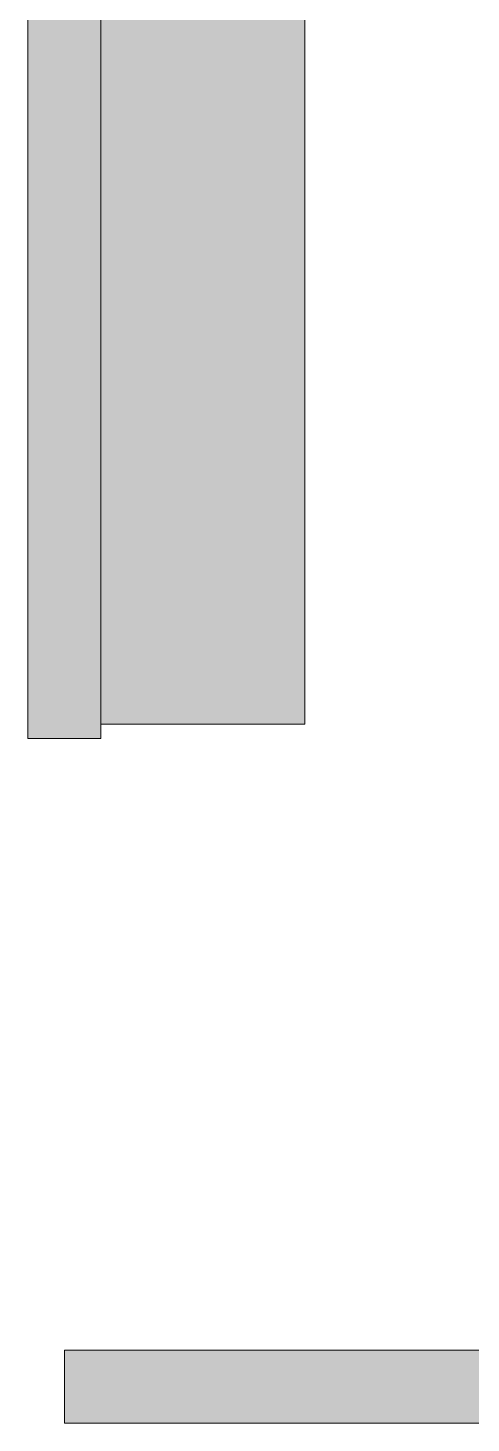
# Model space of a CAD drawing. Header units: inches. Extents: x 20461 to 27285, y -26063 to -19005.
# Drawn here: x 25642.4 to 25672.8, y -22696.3 to -22600.5 of the extents above; entities that cross this region are included whole.
import ezdxf

# ---------------------------------------------------------------- set-up
doc = ezdxf.new("R2010")
doc.units = ezdxf.units.IN
doc.header["$MEASUREMENT"] = 0
doc.layers.add('A-WALL', color=113, linetype='Continuous', lineweight=9)
doc.layers.add('I-FURN', color=30, linetype='Continuous', lineweight=9)

# ---------------------------------------------------------------- blocks, each defined once
blk = doc.blocks.new('Furniture 1-Furniture 1-2341-Furniture 1-2341 - Furniture 1-Furniture 1-2341-300173 - 5849-300557-Site Plan - Phase 1')
at = {"layer": 'I-FURN'}
blk.add_hatch(color=8, dxfattribs=at).paths.add_polyline_path([(25661.39, -22648.333), (25661.39, -22530.725), (25647.39, -22530.725), (25647.39, -22648.333)], flags=0)
at = {"layer": 'I-FURN', "color": 7}
for p, q in [((25661.39, -22648.333), (25661.39, -22530.725)), ((25647.39, -22648.333), (25661.39, -22648.333))]:
    blk.add_line(p, q, dxfattribs=at)
blk = doc.blocks.new('Locker Rooms_MASTER_ifc-1-Site Plan - Phase 1')
at = {"layer": 'A-WALL'}
for points in [[(25647.39, -22649.303), (25647.39, -22529.303), (25642.39, -22529.303), (25642.39, -22649.303)], [(25721.39, -22696.303), (25721.39, -22691.303), (25644.89, -22691.303), (25644.89, -22696.303), (25714.59, -22696.303)]]:
    blk.add_hatch(color=57, dxfattribs=at).paths.add_polyline_path(points, flags=0)
at = {"layer": 'A-WALL', "color": 7}
for p, q in [((25642.39, -22529.303), (25642.39, -22649.303)), ((25647.39, -22649.303), (25647.39, -22529.303)), ((25642.39, -22649.303), (25647.39, -22649.303)), ((25709.39, -22691.303), (25644.89, -22691.303)), ((25644.89, -22691.303), (25644.89, -22696.303)), ((25644.89, -22696.303), (25721.39, -22696.303))]:
    blk.add_line(p, q, dxfattribs=at)
at = {"lineweight": 9}
blk.add_blockref('Furniture 1-Furniture 1-2341-Furniture 1-2341 - Furniture 1-Furniture 1-2341-300173 - 5849-300557-Site Plan - Phase 1', (0, 0), dxfattribs=at)

msp = doc.modelspace()

# ---------------------------------------------------------------- block references
at = {"lineweight": 5}
msp.add_blockref('Locker Rooms_MASTER_ifc-1-Site Plan - Phase 1', (0, 0), dxfattribs=at)

doc.saveas('drawing.dxf')
